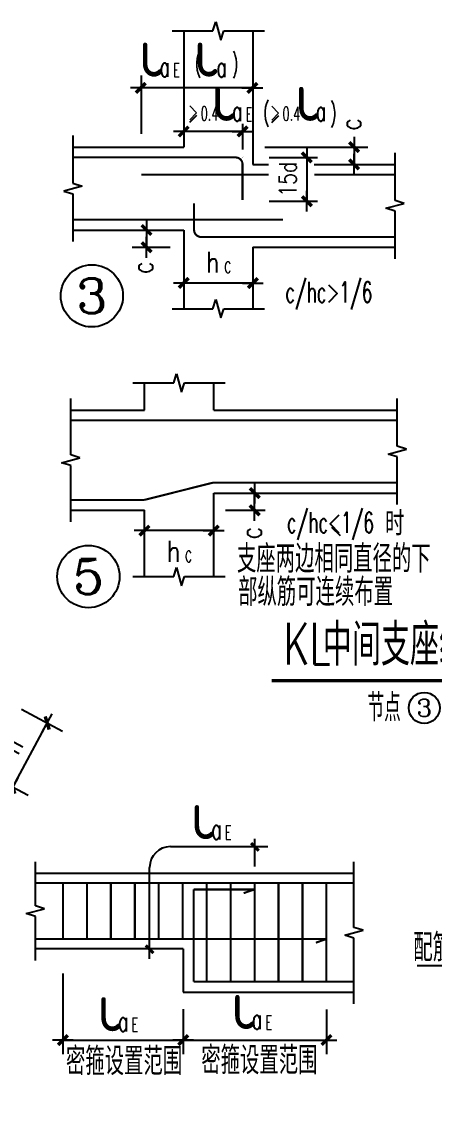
# Model space of a CAD drawing. Extents: x 250899 to 636064, y 268083 to 317384.
# Drawn here: x 415169 to 421131, y 280465 to 296194 of the extents above; entities that cross this region are included whole.
import ezdxf
from ezdxf.enums import TextEntityAlignment as Align

# ---------------------------------------------------------------- set-up
doc = ezdxf.new("R2010")
doc.units = 0
doc.header["$LTSCALE"] = 1000
doc.header["$MEASUREMENT"] = 0
for name, color, linetype in [('AXIS', 3, 'Continuous'), ('AXIS_TEXT', 7, 'Continuous'), ('BAR-TEXT', 7, 'Continuous'), ('OTHER', 7, 'Continuous'), ('PUB_DIM', 3, 'Continuous'), ('PUB_TEXT', 7, 'Continuous'), ('SLABSTEE', 7, 'Continuous')]:
    doc.layers.add(name, color=color, linetype=linetype)
doc.styles.add('COMP', font='complex', dxfattribs={"bigfont": 'hztxt'})
doc.styles.add('COMPLEX', font='COMPLEX')
doc.styles.add('DIM_FONT', font='SIMPLEX.shx', dxfattribs={"width": 0.8})
doc.styles.add('HZ', font='txt', dxfattribs={"width": 0.8, "bigfont": 'hztxt'})
doc.styles.add('HZTXT', font='txt.shx', dxfattribs={"bigfont": 'hztxt.shx'})
doc.styles.add('simplex', font='SIMPLEX.shx', dxfattribs={"width": 0.5})
doc.styles.add('TSSD_Rein', font='tssdeng.shx', dxfattribs={"width": 0.7, "bigfont": 'hztxt.shx'})
doc.dimstyles.new('AXIS', dxfattribs={"dimtxt": 300, "dimasz": 1, "dimexe": 250, "dimexo": 300, "dimgap": 150, "dimtad": 1, "dimdec": 0, "dimzin": 0, "dimdsep": 46, "dimtxsty": 'DIM_FONT', "dimblk": '_DIMX', "dimcen": 0.9, "dimse1": 1, "dimse2": 1, "dimclrt": 7, "dimadec": 0, "dimazin": 0, "dimtfac": 1, "dimtdec": 0, "dimtix": 1, "dimtmove": 2, "dimatfit": 3, "dimldrblk": '_DIMX', "dimfxl": 1, "dimtolj": 1, "dimtzin": 0, "dimarcsym": 0})
doc.dimstyles.new('DIMN', dxfattribs={"dimtxt": 300, "dimasz": 1, "dimexe": 250, "dimexo": 300, "dimgap": 150, "dimtad": 1, "dimdec": 0, "dimzin": 0, "dimdsep": 46, "dimtxsty": 'DIM_FONT', "dimblk": '_DIMX', "dimcen": 0.9, "dimclrt": 7, "dimadec": 0, "dimazin": 0, "dimtfac": 1, "dimtdec": 0, "dimtix": 1, "dimtmove": 2, "dimatfit": 3, "dimldrblk": '_DIMX', "dimfxl": 1, "dimtolj": 1, "dimtzin": 0, "dimarcsym": 0})

# ---------------------------------------------------------------- blocks, each defined once
blk = doc.blocks.new('_DIMX')
blk.add_line((-150, 0), (150, 0))
at = {"const_width": 50}
blk.add_lwpolyline([(-70, -70), (70, 70)], dxfattribs=at)
blk = doc.blocks.new('*D172')
at = {"layer": 'Defpoints', "color": 0, "transparency": 16777216}
for p in [(417510, 294607), (417510, 293607), (418360, 293607)]:
    blk.add_point(p, dxfattribs=at)
at = {"layer": 'PUB_DIM', "color": 0, "lineweight": -2, "transparency": 16777216}
blk.add_line((418359, 294607), (417511, 294607), dxfattribs=at)
at = {"layer": 'PUB_DIM', "color": 0, "lineweight": -2, "transparency": 16777216, "rotation": 180}
blk.add_blockref('_DIMX', (417510, 294607), dxfattribs=at)
at = {"layer": 'PUB_DIM', "color": 0, "lineweight": -2, "transparency": 16777216}
blk.add_blockref('_DIMX', (418360, 294607), dxfattribs=at)
blk = doc.blocks.new('*D171')
at = {"layer": 'Defpoints', "color": 0, "transparency": 16777216}
for p in [(417973, 293181), (416973, 292931), (417973, 292931)]:
    blk.add_point(p, dxfattribs=at)
at = {"layer": 'PUB_DIM', "color": 0, "lineweight": -2, "transparency": 16777216}
for p, q in [((416973, 293182), (416973, 293183)), ((416973, 293181), (416973, 292931)), ((416973, 292930), (416973, 292929))]:
    blk.add_line(p, q, dxfattribs=at)
for p, rotation in [((416973, 293181), 270), ((416973, 292931), 90)]:
    blk.add_blockref('_DIMX', p, dxfattribs=dict(at, rotation=rotation))
at = {"layer": 'PUB_DIM', "color": 7, "transparency": 16777216, "insert": (416911, 292636), "char_height": 300, "attachment_point": 5, "rotation": 90, "style": 'DIM_FONT'}
blk.add_mtext('\\A1;c', dxfattribs=at)
blk = doc.blocks.new('*D170')
at = {"layer": 'Defpoints', "color": 0, "transparency": 16777216}
for p in [(416888, 295236), (416888, 294236), (418502, 294236)]:
    blk.add_point(p, dxfattribs=at)
at = {"layer": 'PUB_DIM', "color": 0, "lineweight": -2, "transparency": 16777216}
blk.add_line((418501, 295236), (416889, 295236), dxfattribs=at)
at = {"layer": 'PUB_DIM', "color": 0, "lineweight": -2, "transparency": 16777216, "rotation": 180}
blk.add_blockref('_DIMX', (416888, 295236), dxfattribs=at)
at = {"layer": 'PUB_DIM', "color": 0, "lineweight": -2, "transparency": 16777216}
blk.add_blockref('_DIMX', (418502, 295236), dxfattribs=at)
blk = doc.blocks.new('*D169')
at = {"layer": 'Defpoints', "color": 0, "transparency": 16777216}
for p in [(420973, 294381), (419973, 294131), (420973, 294131)]:
    blk.add_point(p, dxfattribs=at)
at = {"layer": 'PUB_DIM', "color": 0, "lineweight": -2, "transparency": 16777216}
for p, q in [((419973, 294382), (419973, 294383)), ((419973, 294381), (419973, 294131)), ((419973, 294130), (419973, 294129))]:
    blk.add_line(p, q, dxfattribs=at)
for p, rotation in [((419973, 294381), 270), ((419973, 294131), 90)]:
    blk.add_blockref('_DIMX', p, dxfattribs=dict(at, rotation=rotation))
at = {"layer": 'PUB_DIM', "color": 7, "transparency": 16777216, "insert": (419921, 294710), "char_height": 300, "attachment_point": 5, "rotation": 90, "style": 'DIM_FONT'}
blk.add_mtext('\\A1;c', dxfattribs=at)
blk = doc.blocks.new('*D168')
at = {"layer": 'Defpoints', "color": 0, "transparency": 16777216}
for p in [(420289, 294231), (419289, 293598), (420289, 293598)]:
    blk.add_point(p, dxfattribs=at)
at = {"layer": 'PUB_DIM', "color": 0, "lineweight": -2, "transparency": 16777216}
for p, q in [((419289, 294232), (419289, 294233)), ((419289, 294231), (419289, 293598)), ((419289, 293597), (419289, 293596))]:
    blk.add_line(p, q, dxfattribs=at)
for p, rotation in [((419289, 294231), 270), ((419289, 293598), 90)]:
    blk.add_blockref('_DIMX', p, dxfattribs=dict(at, rotation=rotation))
at = {"layer": 'PUB_DIM', "color": 7, "transparency": 16777216, "insert": (419014, 293915), "char_height": 250, "attachment_point": 5, "rotation": 90, "style": 'DIM_FONT'}
blk.add_mtext('\\A1;15d', dxfattribs=at)
blk = doc.blocks.new('*D158')
at = {"layer": 'Defpoints', "color": 0, "transparency": 16777216}
for p in [(419573, 281465), (417502, 280465), (419573, 280465)]:
    blk.add_point(p, dxfattribs=at)
at = {"layer": 'PUB_DIM', "color": 0, "lineweight": -2, "transparency": 16777216}
blk.add_line((417503, 281465), (419572, 281465), dxfattribs=at)
at = {"layer": 'PUB_DIM', "color": 0, "lineweight": -2, "transparency": 16777216, "rotation": 180}
blk.add_blockref('_DIMX', (417502, 281465), dxfattribs=at)
at = {"layer": 'PUB_DIM', "color": 0, "lineweight": -2, "transparency": 16777216}
blk.add_blockref('_DIMX', (419573, 281465), dxfattribs=at)
blk = doc.blocks.new('*D157')
at = {"layer": 'Defpoints', "color": 0, "transparency": 16777216}
for p in [(417502, 281465), (415764, 280465), (417502, 280465)]:
    blk.add_point(p, dxfattribs=at)
at = {"layer": 'PUB_DIM', "color": 0, "lineweight": -2, "transparency": 16777216}
blk.add_line((415765, 281465), (417501, 281465), dxfattribs=at)
at = {"layer": 'PUB_DIM', "color": 0, "lineweight": -2, "transparency": 16777216, "rotation": 180}
blk.add_blockref('_DIMX', (415764, 281465), dxfattribs=at)
at = {"layer": 'PUB_DIM', "color": 0, "lineweight": -2, "transparency": 16777216}
blk.add_blockref('_DIMX', (417502, 281465), dxfattribs=at)
blk = doc.blocks.new('*D152')
at = {"layer": 'Defpoints', "color": 0, "transparency": 16777216}
for p in [(418535, 289377), (419535, 289377), (419535, 289127)]:
    blk.add_point(p, dxfattribs=at)
at = {"layer": 'PUB_DIM', "color": 0, "lineweight": -2, "transparency": 16777216}
for p, q in [((418535, 289378), (418535, 289379)), ((418535, 289127), (418535, 289377)), ((418535, 289126), (418535, 289125))]:
    blk.add_line(p, q, dxfattribs=at)
for p, rotation in [((418535, 289377), 270), ((418535, 289127), 90)]:
    blk.add_blockref('_DIMX', p, dxfattribs=dict(at, rotation=rotation))
at = {"layer": 'PUB_DIM', "color": 7, "transparency": 16777216, "insert": (418483, 288799), "char_height": 300, "attachment_point": 5, "rotation": 90, "style": 'DIM_FONT'}
blk.add_mtext('\\A1;c', dxfattribs=at)
blk = doc.blocks.new('*D151')
at = {"layer": 'Defpoints', "color": 0, "transparency": 16777216}
for p in [(416943, 289834), (417943, 289834), (416943, 288834)]:
    blk.add_point(p, dxfattribs=at)
at = {"layer": 'PUB_DIM', "color": 0, "lineweight": -2, "transparency": 16777216}
blk.add_line((417942, 288834), (416944, 288834), dxfattribs=at)
at = {"layer": 'PUB_DIM', "color": 0, "lineweight": -2, "transparency": 16777216, "rotation": 180}
blk.add_blockref('_DIMX', (416943, 288834), dxfattribs=at)
at = {"layer": 'PUB_DIM', "color": 0, "lineweight": -2, "transparency": 16777216}
blk.add_blockref('_DIMX', (417943, 288834), dxfattribs=at)
at = {"layer": 'PUB_DIM', "color": 7, "transparency": 16777216, "insert": (417363, 288534), "char_height": 300, "attachment_point": 5, "style": 'DIM_FONT'}
blk.add_mtext('\\A1;h', dxfattribs=at)
blk = doc.blocks.new('_AXISO')
blk.add_circle((0, 0), 0.5)
at = {"layer": 'AXIS_TEXT', "style": 'COMPLEX', "width": 1.041667}
blk.add_attdef('A', text='', height=0.56, dxfattribs=at).set_placement((-0.25, -0.28), (0.25, -0.28), align=Align.FIT)
blk = doc.blocks.new('*D148')
at = {"layer": 'Defpoints', "color": 0, "transparency": 16777216}
for p in [(417510, 292415), (417510, 291415), (418510, 291415)]:
    blk.add_point(p, dxfattribs=at)
at = {"layer": 'PUB_DIM', "color": 0, "lineweight": -2, "transparency": 16777216}
blk.add_line((418509, 292415), (417511, 292415), dxfattribs=at)
at = {"layer": 'PUB_DIM', "color": 0, "lineweight": -2, "transparency": 16777216, "rotation": 180}
blk.add_blockref('_DIMX', (417510, 292415), dxfattribs=at)
at = {"layer": 'PUB_DIM', "color": 0, "lineweight": -2, "transparency": 16777216}
blk.add_blockref('_DIMX', (418510, 292415), dxfattribs=at)
at = {"layer": 'PUB_DIM', "color": 7, "transparency": 16777216, "insert": (417929, 292715), "char_height": 300, "attachment_point": 5, "style": 'DIM_FONT'}
blk.add_mtext('\\A1;h', dxfattribs=at)

msp = doc.modelspace()

# ---------------------------------------------------------------- linework, layer by layer
for p, q in [((417509.9, 296061.8), (417509.9, 294381.2)), ((418509.9, 296061.8), (418509.9, 294131.2)), ((417598.1, 294741.6), (417701.6, 294841.1)), ((418782.1, 294737.4), (418885.6, 294836.9)), ((415908.6, 294381.2), (417509.9, 294381.2)), ((418509.9, 294131.2), (418737.2, 294131.2)), ((419395.8, 294131.2), (420564.9, 294131.2)), ((415908.6, 293181.2), (417509.9, 293181.2)), ((417509.9, 293181.2), (417509.9, 292043.3)), ((418509.9, 292931.2), (418509.9, 292043.3)), ((418509.9, 292931.2), (420564.9, 292931.2)), ((416943.2, 290577.5), (416943.2, 290970)), ((417943.2, 290577.5), (417943.2, 290970)), ((415876.2, 290577.5), (416943.2, 290577.5)), ((417943.2, 290577.5), (420597.2, 290577.5)), ((417943.2, 288168), (417943.2, 289377.5)), ((417943.2, 289377.5), (420597.2, 289377.5)), ((415876.2, 289127.5), (416943.2, 289127.5)), ((416943.2, 288168), (416943.2, 289127.5)), ((419645.2, 288883.2), (419771.5, 288764.6)), ((417501.8, 282783.9), (417501.8, 282159.1))]:
    msp.add_line(p, q)
at = {"color": 3}
for p, q in [((416896.3, 295415.5), (416896.3, 294574.9)), ((418359.9, 294715.4), (418359.9, 294348.4)), ((418681, 294381.2), (420170, 294381.2)), ((418742.7, 294231.2), (419443.1, 294231.2)), ((418742.7, 293597.9), (419443.1, 293597.9)), ((416765.6, 292931.2), (417315.7, 292931.2)), ((418114.3, 289127.5), (418688.3, 289127.5)), ((417316.7, 284262.7), (418724.4, 284262.7)), ((418538.1, 283975.7), (418538.1, 284376.1)), ((417016.7, 282638), (417016.7, 283962.7)), ((422356, 282536.9), (420883.4, 282536.9))]:
    msp.add_line(p, q, dxfattribs=at)
at = {"color": 7}
for p, q in [((419969.9, 283875.1), (415365.4, 283875.1)), ((417501.8, 282783.9), (415365.4, 282783.9)), ((417501.8, 282159.1), (419969.9, 282159.1))]:
    msp.add_line(p, q, dxfattribs=at)
at = {"color": 3}
for points, const_width in [([(418782.8, 286664.4), (423978.4, 286664.4)], 50), ([(418483.7, 284314.5), (418594.2, 284204.1)], 45), ([(416961.2, 282834.6), (417071.7, 282724.2)], 45)]:
    msp.add_lwpolyline(points, dxfattribs=dict(at, const_width=const_width))
msp.add_arc((417316.7, 283962.7), 300, 90, 180, dxfattribs=at)
at = {"layer": 'OTHER'}
for p, q in [((417931.9, 296061.8), (417973.9, 296193.8)), ((417973.9, 296193.8), (418045.9, 295929.8)), ((417341.9, 296061.8), (417931.9, 296061.8)), ((418045.9, 295929.8), (418087.9, 296061.8)), ((418087.9, 296061.8), (418677.9, 296061.8)), ((415908.6, 294549.2), (415908.6, 293859.2)), ((420564.9, 293609.2), (420564.9, 294299.2)), ((415908.6, 293859.2), (416040.6, 293817.2)), ((416040.6, 293817.2), (415776.6, 293745.2)), ((415776.6, 293745.2), (415908.6, 293703.2)), ((415908.6, 293703.2), (415908.6, 293013.2)), ((420432.9, 293495.2), (420696.9, 293567.2)), ((420696.9, 293567.2), (420564.9, 293609.2)), ((420564.9, 293453.2), (420432.9, 293495.2)), ((420564.9, 292763.2), (420564.9, 293453.2)), ((417931.9, 292043.3), (417973.9, 292175.3)), ((417973.9, 292175.3), (418045.9, 291911.3)), ((417341.9, 292043.3), (417931.9, 292043.3)), ((418045.9, 291911.3), (418087.9, 292043.3)), ((418087.9, 292043.3), (418677.9, 292043.3)), ((417365.2, 290970), (417407.2, 291102)), ((417407.2, 291102), (417479.2, 290838)), ((416775.2, 290970), (417365.2, 290970)), ((417479.2, 290838), (417521.2, 290970)), ((417521.2, 290970), (418111.2, 290970)), ((415876.2, 289930.5), (415876.2, 290745.5)), ((420597.2, 290055.5), (420597.2, 290745.5)), ((420729.2, 290013.5), (420597.2, 290055.5)), ((416008.2, 289888.5), (415876.2, 289930.5)), ((420465.2, 289941.5), (420729.2, 290013.5)), ((420597.2, 289899.5), (420465.2, 289941.5)), ((420597.2, 289209.5), (420597.2, 289899.5)), ((415744.2, 289816.5), (416008.2, 289888.5)), ((415876.2, 289774.5), (415744.2, 289816.5)), ((415876.2, 288959.5), (415876.2, 289774.5)), ((416775.2, 288168), (417365.2, 288168)), ((417365.2, 288168), (417407.2, 288300)), ((417407.2, 288300), (417479.2, 288036)), ((417479.2, 288036), (417521.2, 288168)), ((417521.2, 288168), (418111.2, 288168)), ((415365.4, 283407.5), (415365.4, 284043.1)), ((419969.9, 283095.1), (419969.9, 284043.1)), ((415233.4, 283293.5), (415497.4, 283365.5)), ((415365.4, 283251.5), (415233.4, 283293.5)), ((415497.4, 283365.5), (415365.4, 283407.5)), ((415365.4, 282615.9), (415365.4, 283251.5)), ((419837.9, 282981.1), (420101.9, 283053.1)), ((419969.9, 282939.1), (419837.9, 282981.1)), ((420101.9, 283053.1), (419969.9, 283095.1)), ((419969.9, 281991.1), (419969.9, 282939.1))]:
    msp.add_line(p, q, dxfattribs=at)
at = {"layer": 'PUB_DIM'}
for p, q in [((415763.7, 282428.4), (415763.7, 281262.8)), ((417501.8, 281912.2), (417501.8, 281262.8)), ((419572.5, 281908), (419572.5, 281262.8))]:
    msp.add_line(p, q, dxfattribs=at)
at = {"layer": 'SLABSTEE', "const_width": 30}
for points in [[(415908.6, 294231.2), (418259.9, 294231.2)], [(418359.9, 294230.7), (418359.4, 294231.2)], [(418359.9, 294131.2), (418359.9, 293614.8)], [(416896.3, 293981.2), (418737.2, 293981.2)], [(419395.8, 293981.2), (420564.9, 293981.2)], [(417659.9, 293568.5), (417659.9, 293181.2)], [(415908.6, 293331.2), (418947.1, 293331.2)], [(417659.9, 293081.7), (417660.4, 293081.2)], [(417759.9, 293081.2), (420564.9, 293081.2)], [(415876.2, 290427.5), (420597.2, 290427.5)], [(416940.8, 289277.5), (417933.1, 289527.5)], [(417933.1, 289527.5), (420597.2, 289527.5)], [(415876.2, 289277.5), (416940.8, 289277.5)], [(419969.9, 283736.3), (415365.4, 283736.3)], [(415763.7, 283736.3), (415763.7, 282927.8)], [(416110, 283736.3), (416110, 282927.8)], [(416456.3, 283736.3), (416456.3, 282927.8)], [(416802.5, 283736.3), (416802.5, 282927.8)], [(417148.8, 283736.3), (417148.8, 282927.8)], [(417495, 283736.3), (417495, 282927.8)], [(417651.7, 283643.4), (417651.7, 282308.9)], [(418530.5, 283643.4), (417651.7, 283643.4)], [(417841.3, 283736.3), (417841.3, 282308.9)], [(418187.5, 283736.3), (418187.5, 282308.9)], [(418530.5, 283643.4), (418375.7, 283589.9)], [(418533.8, 283736.3), (418533.8, 282308.9)], [(418880, 283736.3), (418880, 282308.9)], [(419226.3, 282308.9), (419226.3, 283736.3)], [(419572.5, 283736.3), (419572.5, 282308.9)], [(415365.4, 282927.8), (419573.7, 282927.8)], [(419573.7, 282927.8), (419419.4, 282873.3)], [(417651.7, 282308.9), (419969.9, 282308.9)]]:
    msp.add_lwpolyline(points, dxfattribs=at)
for points in [[(418359.9, 294131.2, 0.4142136), (418259.9, 294231.2, 0.4142136)], [(417659.9, 293181.2, 0.4142136), (417759.9, 293081.2, 0.4142136)]]:
    msp.add_lwpolyline(points, format="xyb", dxfattribs=at)

# ---------------------------------------------------------------- block references
at = {"layer": 'AXIS'}
ref = msp.add_blockref('_AXISO', (416181.6, 292229.1), dxfattribs=dict(at, xscale=900, yscale=900, zscale=900))
ref.add_attrib('A', '3', dxfattribs={"layer": 'AXIS_TEXT', "height": 504, "style": 'COMP', "width": 1.339286}).set_placement((415956.6, 291977.1), (416406.6, 291977.1), align=Align.FIT)
ref = msp.add_blockref('_AXISO', (416132.7, 288168.9), dxfattribs=dict(at, xscale=900, yscale=900, zscale=900))
ref.add_attrib('A', '5', dxfattribs={"layer": 'AXIS_TEXT', "height": 504, "style": 'COMP', "width": 1.339286}).set_placement((415907.7, 287916.9), (416357.7, 287916.9), align=Align.FIT)
ref = msp.add_blockref('_AXISO', (420986.8, 286269.8), dxfattribs=dict(at, xscale=448, yscale=448, zscale=448))
ref.add_attrib('A', '3', dxfattribs={"layer": 'AXIS_TEXT', "height": 250.9, "style": 'COMP', "width": 1.339286}).set_placement((420874.8, 286144.4), (421098.8, 286144.4), align=Align.FIT)

# ---------------------------------------------------------------- texts
for s, height, style, width, p in [('时', 350, 'HZTXT', 0.8, (420419.5, 288761.7)), ('支座两边相同直径的下', 400, 'TSSD_Rein', 0.7, (418279.2, 288225.3)), ('部纵筋可连续布置', 400, 'TSSD_Rein', 0.7, (418295.9, 287744)), ('中间支座纵向钢筋构造', 600, 'HZ', 0.7, (419520.5, 286882)), ('KL', 600, 'HZ', 0.7, (418950.1, 286899.6)), ('节点   至', 400, 'HZTXT', 0.6, (420167.2, 286073.5)), ('密箍设置范围', 400, 'TSSD_Rein', 0.7, (415807.2, 280957.6)), ('密箍设置范围', 400, 'TSSD_Rein', 0.7, (417763.2, 280971.3))]:
    msp.add_text(s, height=height, rotation=360, dxfattribs=dict(style=style, width=width)).set_placement(p)
at = {"style": 'TSSD_Rein', "width": 0.7}
msp.add_text('配筋同底筋', height=400, rotation=360, dxfattribs=at).set_placement((421528.7, 282604.9), align=Align.CENTER)
at = {"layer": 'PUB_TEXT'}
for s, height, style, width, p in [('ι', 700, 'HZTXT', 0.8, (416864.7, 295399.3)), ('ι', 700, 'HZTXT', 0.8, (417658.6, 295400.1)), ('(', 256, 'simplex', 0.6, (417672.2, 295469.4)), (')', 256, 'simplex', 0.6, (418208.8, 295463.7)), (' a', 300, 'simplex', 0.6, (417037, 295394.7)), ('E', 200, 'simplex', 0.6, (417355.5, 295394.7)), (' a', 300, 'simplex', 0.6, (417858.7, 295391.4)), ('ι', 700, 'HZTXT', 0.8, (417913.3, 294759.6)), ('ι', 700, 'HZTXT', 0.8, (419122.3, 294759.6)), ('>', 240, 'simplex', 0.6, (417573.4, 294773.4)), ('0.4', 200, 'simplex', 0.6, (417754.5, 294767.3)), (' a', 300, 'simplex', 0.6, (418085.6, 294755)), ('E', 200, 'simplex', 0.6, (418404.1, 294755)), ('(', 256, 'simplex', 0.6, (418660.3, 294761.1)), ('>', 240, 'simplex', 0.6, (418757.4, 294769.2)), ('0.4', 200, 'simplex', 0.6, (418938.5, 294763.1)), (' a', 300, 'simplex', 0.6, (419294.6, 294755)), (')', 256, 'simplex', 0.6, (419626.3, 294751.2)), ('c', 240, 'simplex', 0.6, (418090.5, 292562.6)), ('c/hc>1/6', 300, 'simplex', 0.6, (418978.9, 292133.6)), ('c/hc<1/6', 300, 'simplex', 0.6, (419002.4, 288802.3)), ('c', 240, 'simplex', 0.6, (417523.8, 288379.6)), ('ι', 700, 'HZTXT', 0.8, (417613.2, 284371.5)), (' a', 300, 'simplex', 0.6, (417785.5, 284367.7)), ('E', 200, 'simplex', 0.6, (418104, 284367.7)), ('ι', 700, 'HZTXT', 0.8, (416264.2, 281593.2)), ('ι', 700, 'HZTXT', 0.8, (418198.3, 281625)), (' a', 300, 'simplex', 0.6, (416436.4, 281588.6)), ('E', 200, 'simplex', 0.6, (416755, 281588.6)), (' a', 300, 'simplex', 0.6, (418370.6, 281620.5)), ('E', 200, 'simplex', 0.6, (418689.2, 281620.4))]:
    msp.add_text(s, height=height, rotation=360, dxfattribs=dict(at, style=style, width=width)).set_placement(p)

# ---------------------------------------------------------------- dimensions: what is measured, and where the dimension line sits
at = {"layer": 'BAR-TEXT'}
msp.add_aligned_dim(p1=(414402.3, 285465.7), p2=(414900.1, 286392.7), distance=-722.4, text='h', dimstyle='DIMN', dxfattribs=at).render()
at = {"layer": 'PUB_DIM'}
for p1, p2, text, picture, middle in [((418501.5, 294236), (416887.9, 294236), ' ', '*D170', (417694.7, 295236)), ((420288.9, 294231.2), (420288.9, 293597.9), '15d', '*D168', (419013.9, 293914.6))]:
    dim = msp.add_aligned_dim(p1=p1, p2=p2, distance=-1000, text=text, dimstyle='AXIS', override={"dimtxt": 250}, dxfattribs=at)
    dim.commit()
    dim.dimension.update_dxf_attribs({"geometry": picture, "text_midpoint": middle})
for base, p1, p2, angle, text, picture, middle in [((419972.8, 294131.2), (420972.8, 294381.2), (420972.8, 294131.2), 270, 'c', '*D169', (419920.9, 294710.2)), ((416973.1, 292931.2), (417973.1, 293181.2), (417973.1, 292931.2), 270, 'c', '*D171', (416910.9, 292635.6)), ((417509.9, 292414.9), (418509.9, 291414.9), (417509.9, 291414.9), 180, 'h', '*D148', (417929.4, 292714.9)), ((416943.2, 288833.9), (417943.2, 289833.9), (416943.2, 289833.9), 180, 'h', '*D151', (417362.7, 288533.9)), ((418535.1, 289377.5), (419535.1, 289127.5), (419535.1, 289377.5), 90, 'c', '*D152', (418483.2, 288798.5))]:
    dim = msp.add_linear_dim(base=base, p1=p1, p2=p2, angle=angle, text=text, dimstyle='AXIS', dxfattribs=at)
    dim.commit()
    dim.dimension.update_dxf_attribs({"geometry": picture, "text_midpoint": middle, "dimtype": 129})
for p1, p2, distance, picture, middle in [((418359.9, 293607.1), (417509.9, 293607.1), -1000, '*D172', (417934.9, 294607.1)), ((415763.7, 280464.6), (417501.8, 280464.6), 1000, '*D157', (416632.8, 281464.6)), ((417501.8, 280464.6), (419572.5, 280464.6), 1000, '*D158', (418537.2, 281464.6))]:
    dim = msp.add_aligned_dim(p1=p1, p2=p2, distance=distance, text=' ', dimstyle='AXIS', dxfattribs=at)
    dim.commit()
    dim.dimension.update_dxf_attribs({"geometry": picture, "text_midpoint": middle})

doc.saveas('drawing.dxf')
